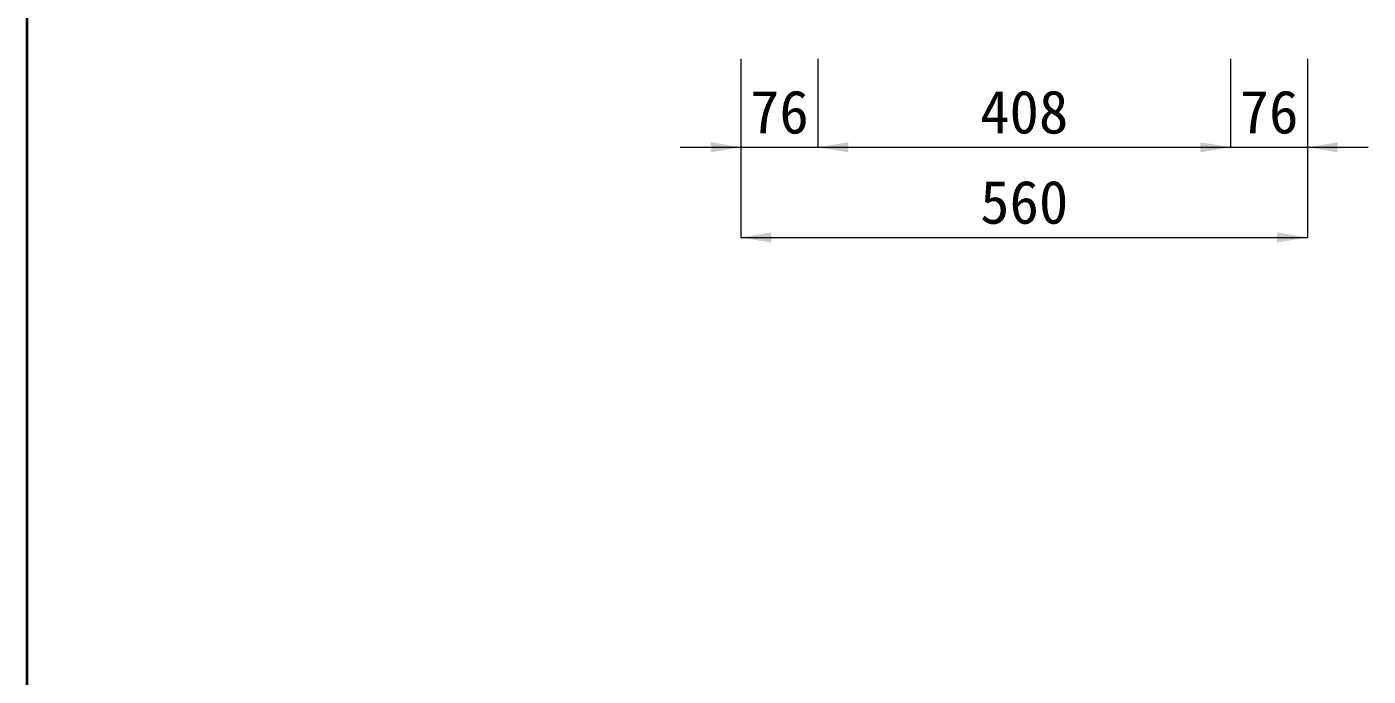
# Model space of a CAD drawing. Units: millimetres at full size. Extents: x -228 to 5022, y -597 to 6828.
# Drawn here: x 272 to 1598, y 3094 to 3736 of the extents above; entities that cross this region are included whole.
import ezdxf
from ezdxf.enums import TextEntityAlignment as Align

# ---------------------------------------------------------------- set-up
doc = ezdxf.new("R2010")
doc.units = ezdxf.units.MM
doc.header["$LTSCALE"] = 10
doc.layers.add('図枠', color=7, linetype='Continuous', lineweight=5)
doc.layers.add('寸法線', color=7, linetype='Continuous', lineweight=13)
doc.styles.add('ＭＳ ゴシック', font='')
doc.styles.get('ＭＳ ゴシック').set_extended_font_data('MS Gothic')

# ---------------------------------------------------------------- blocks, each defined once
blk = doc.blocks.new('filled_arrow')
at = {"color": 0, "linetype": 'Continuous', "lineweight": -2}
blk.add_solid([(7.5, 1.25), (0, 0), (7.5, -1.25)], dxfattribs=at)

msp = doc.modelspace()

# ---------------------------------------------------------------- linework, layer by layer
at = {"layer": '図枠', "lineweight": 40}
msp.add_line((272.32, 6577.68), (272.32, -347.32), dxfattribs=at)
at = {"layer": '寸法線'}
for p, q in [((978.25, 3704.07), (978.25, 3616.7)), ((978.25, 3704.07), (978.25, 3527.51)), ((1054.25, 3704.07), (1054.25, 3616.7)), ((1054.25, 3704.07), (1054.25, 3616.7)), ((1462.25, 3704.07), (1462.25, 3616.7)), ((1462.25, 3704.07), (1462.25, 3616.7)), ((1538.25, 3704.07), (1538.25, 3616.7)), ((1538.25, 3704.07), (1538.25, 3527.51)), ((918.25, 3616.7), (1114.25, 3616.7)), ((1054.25, 3616.7), (1462.25, 3616.7)), ((1402.25, 3616.7), (1598.25, 3616.7)), ((978.25, 3527.51), (1538.25, 3527.51))]:
    msp.add_line(p, q, dxfattribs=at)

# ---------------------------------------------------------------- block references
at = {"layer": '寸法線', "xscale": 4, "yscale": 4, "rotation": 180}
for p in [(978.25, 3616.7), (1462.25, 3616.7), (1462.25, 3616.7), (1538.25, 3527.51)]:
    msp.add_blockref('filled_arrow', p, dxfattribs=at)
at = {"layer": '寸法線', "xscale": 4, "yscale": 4}
for p in [(1054.25, 3616.7), (1054.25, 3616.7), (1538.25, 3616.7), (978.25, 3527.51)]:
    msp.add_blockref('filled_arrow', p, dxfattribs=at)

# ---------------------------------------------------------------- texts
at = {"layer": '寸法線', "style": 'ＭＳ ゴシック'}
for s, p in [('76', (1016.25, 3651.7)), ('408', (1258.25, 3651.7)), ('76', (1500.25, 3651.7)), ('560', (1258.25, 3562.51))]:
    msp.add_text(s, height=42.72, dxfattribs=at).set_placement(p, align=Align.MIDDLE_CENTER)

doc.saveas('drawing.dxf')
